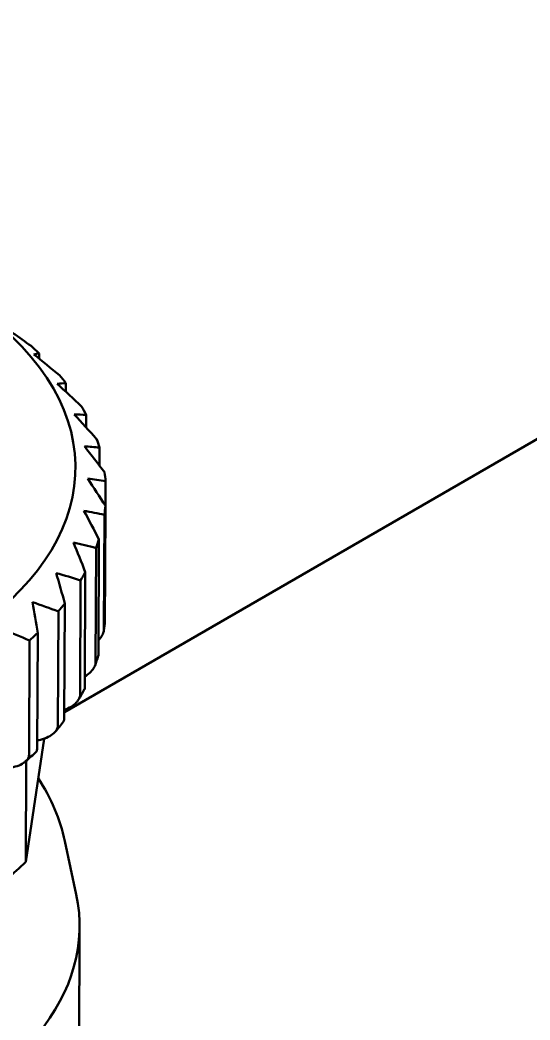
# Model space of a CAD drawing. Header units: millimetres. Extents: x 0 to 420, y 0 to 297.
# Drawn here: x 301.337 to 302.526, y 159.228 to 161.559 of the extents above; entities that cross this region are included whole.
import ezdxf

# ---------------------------------------------------------------- set-up
doc = ezdxf.new("R2010")
doc.units = ezdxf.units.MM
doc.header["$LTSCALE"] = 0.75
doc.layers.add('Visible', color=7, linetype='Continuous', lineweight=50)

msp = doc.modelspace()

# ---------------------------------------------------------------- linework, layer by layer
at = {"layer": 'Visible', "extrusion": (0, 0.816497, 0.57735)}
for p, q in [((304.2341, 161.5586), (301.4401, 159.9454)), ((301.3814, 160.7691), (301.3815, 160.7814)), ((301.4439, 160.6919), (301.4439, 160.7118)), ((301.4909, 160.6089), (301.491, 160.6382)), ((301.5217, 160.5202), (301.5219, 160.5618)), ((301.535, 160.2167), (301.5362, 160.4837)), ((301.5358, 160.4258), (301.5347, 160.1588)), ((301.5324, 160.1384), (301.5335, 160.4053)), ((301.5208, 160.3479), (301.5196, 160.0809)), ((301.5129, 160.0608), (301.5141, 160.3278)), ((301.4769, 159.9854), (301.478, 160.2523)), ((301.489, 160.2718), (301.4879, 160.0048)), ((301.4249, 159.9132), (301.4261, 160.1802)), ((301.4412, 160.1986), (301.44, 159.9317)), ((301.3578, 159.8454), (301.359, 160.1124)), ((301.3779, 160.1296), (301.3768, 159.8626)), ((301.3929, 159.8834), (301.35, 159.5962)), ((301.3768, 159.8793), (301.3848, 159.8811)), ((301.35, 159.5962), (301.351, 159.8316)), ((301.4412, 159.6446), (301.4678, 159.5203)), ((301.4757, 159.4455), (301.4739, 159.0392))]:
    msp.add_line(p, q, dxfattribs=at)
at = {"layer": 'Visible', "extrusion": (2e-16, -1e-16, -1)}
for centre, radius, start, end in [((-301.149, 160.1902), 0.3871, 184.8638, 188.0918), ((-301.0565, 160.2254), 0.4865, 207.9019, 211.0188)]:
    msp.add_arc(centre, radius, start, end, dxfattribs=at)
at = {"layer": 'Visible', "extrusion": (2e-16, -2e-16, -1)}
for centre, radius, start, end in [((-301.1169, 160.1979), 0.4201, 196.8469, 200.0442), ((-300.879, 160.3735), 0.7186, 226.3411, 229.1449)]:
    msp.add_arc(centre, radius, start, end, dxfattribs=at)
at = {"layer": 'Visible', "extrusion": (1e-16, 0, -1)}
msp.add_arc((-300.9744, 160.2823), 0.5866, 217.742, 220.7221, dxfattribs=at)
at = {"layer": 'Visible', "extrusion": (4e-16, 1e-16, -1)}
msp.add_ellipse((300.466, 160.5178), major_axis=(-1, 0.0043), ratio=0.58284, start_param=2.589255, end_param=6.855014, dxfattribs=at)
at = {"layer": 'Visible', "extrusion": (3e-16, 3e-16, -1)}
for start_param, end_param in [(2.56033, 2.593186), (3.691303, 3.724159)]:
    msp.add_ellipse((300.4657, 160.4598), major_axis=(-1.0714, 0.0046), ratio=0.58284, start_param=start_param, end_param=end_param, dxfattribs=at)
at = {"layer": 'Visible', "extrusion": (4e-16, -1e-16, -1)}
for start_param, end_param in [(2.685994, 2.718849), (2.811657, 2.844513), (2.937321, 2.970177), (3.062985, 3.095841), (3.188648, 3.221504), (3.314312, 3.347168), (3.439976, 3.472832), (3.56564, 3.598495)]:
    msp.add_ellipse((300.4657, 160.4598), major_axis=(-1.0714, 0.0046), ratio=0.58284, start_param=start_param, end_param=end_param, dxfattribs=at)
at = {"layer": 'Visible'}
msp.add_ellipse((300.4633, 159.9026), major_axis=(-1.0286, 0.0044), ratio=0.58284, start_param=2.454579, end_param=2.612553, dxfattribs=at)
at = {"layer": 'Visible', "extrusion": (2e-16, 0, -1)}
msp.add_ellipse((300.4614, 159.4499), major_axis=(-1.0143, 0.0044), ratio=0.58284, start_param=3.01478, end_param=6.409998, dxfattribs=at)
at = {"layer": 'Visible'}
for points in [[(301.3203, 160.8289), (301.3345, 160.819), (301.3486, 160.8089), (301.3627, 160.7988)], [(301.3815, 160.7814), (301.3773, 160.781), (301.3731, 160.7803), (301.3688, 160.7792)], [(301.3688, 160.7792), (301.3891, 160.7631), (301.4091, 160.7468), (301.4291, 160.7304)], [(301.4439, 160.7118), (301.4372, 160.7118), (301.4303, 160.7115), (301.4234, 160.7108)], [(301.4234, 160.7108), (301.4425, 160.6933), (301.4615, 160.6756), (301.4802, 160.6577)], [(301.491, 160.6382), (301.4817, 160.6388), (301.4724, 160.6391), (301.463, 160.639)], [(301.5219, 160.5618), (301.5103, 160.5631), (301.4986, 160.5642), (301.4868, 160.565)], [(301.5362, 160.4837), (301.5224, 160.486), (301.5085, 160.4881), (301.4945, 160.4898)], [(301.5335, 160.4053), (301.5178, 160.4087), (301.5019, 160.4119), (301.4859, 160.4147)], [(301.5141, 160.3278), (301.4966, 160.3324), (301.479, 160.3368), (301.4613, 160.3409)], [(301.478, 160.2523), (301.4592, 160.2583), (301.4402, 160.264), (301.421, 160.2694)], [(301.4261, 160.1802), (301.4061, 160.1875), (301.386, 160.1947), (301.3657, 160.2016)], [(301.359, 160.1124), (301.3382, 160.1213), (301.3172, 160.1299), (301.2961, 160.1384)]]:
    msp.add_open_spline(points, degree=3, dxfattribs=at)
at = {"layer": 'Visible', "extrusion": (3.73002e-10, 3.45667e-10, -1)}
msp.add_open_spline([(301.463, 160.639), (301.4806, 160.6202), (301.4981, 160.6011), (301.5154, 160.5819)], degree=3, dxfattribs=at)
at = {"layer": 'Visible', "extrusion": (1.35126e-10, 1.04085e-10, -1)}
msp.add_open_spline([(301.4868, 160.565), (301.5027, 160.5449), (301.5184, 160.5246), (301.5341, 160.5042)], degree=3, dxfattribs=at)
at = {"layer": 'Visible', "extrusion": (-1.62884e-10, -1.03596e-10, -1)}
msp.add_open_spline([(301.4945, 160.4898), (301.5084, 160.4686), (301.5222, 160.4473), (301.5358, 160.4258)], degree=3, dxfattribs=at)
at = {"layer": 'Visible', "extrusion": (-5.71749e-10, -2.98582e-10, -1)}
msp.add_open_spline([(301.4859, 160.4147), (301.4976, 160.3926), (301.5092, 160.3703), (301.5208, 160.3479)], degree=3, dxfattribs=at)
at = {"layer": 'Visible', "extrusion": (1.46357e-10, 6.07569e-11, -1)}
msp.add_open_spline([(301.4613, 160.3409), (301.4706, 160.318), (301.4799, 160.2949), (301.489, 160.2718)], degree=3, dxfattribs=at)
at = {"layer": 'Visible', "extrusion": (2.0894e-09, 5.90129e-10, -1)}
msp.add_open_spline([(301.421, 160.2694), (301.4278, 160.246), (301.4345, 160.2224), (301.4412, 160.1986)], degree=3, dxfattribs=at)
at = {"layer": 'Visible', "extrusion": (6.13556e-09, -4.09125e-10, -1)}
msp.add_open_spline([(301.5349, 160.2151), (301.535, 160.2157), (301.535, 160.2162), (301.535, 160.2167)], degree=3, dxfattribs=at)
at = {"layer": 'Visible', "extrusion": (4.24956e-10, 7.50843e-11, -1)}
msp.add_open_spline([(301.3657, 160.2016), (301.3698, 160.1777), (301.3739, 160.1537), (301.3779, 160.1296)], degree=3, dxfattribs=at)
at = {"layer": 'Visible', "extrusion": (5.83761e-09, -3.71465e-10, -1)}
msp.add_open_spline([(301.5347, 160.1588), (301.5347, 160.1583), (301.5347, 160.1578), (301.5346, 160.1573)], degree=3, dxfattribs=at)
at = {"layer": 'Visible', "extrusion": (6.2787e-12, -9.8847e-12, -1)}
msp.add_open_spline([(301.5197, 160.1131), (301.5216, 160.1151), (301.5234, 160.1172), (301.5271, 160.1224), (301.5293, 160.1263), (301.5317, 160.1326), (301.5324, 160.1358), (301.5324, 160.1384)], degree=3, knots=[0.13149928, 0.13149928, 0.13149928, 0.13149928, 0.13689006, 0.13689006, 0.14488235, 0.14488235, 0.15136692, 0.15136692, 0.15136692, 0.15136692], dxfattribs=at)
at = {"layer": 'Visible', "extrusion": (3.15893e-10, -3.44088e-11, -1)}
msp.add_open_spline([(301.5196, 160.0809), (301.5196, 160.0792), (301.5193, 160.0775), (301.5189, 160.0761)], degree=3, dxfattribs=at)
at = {"layer": 'Visible', "extrusion": (2.6245e-12, -4.6448e-12, -1)}
msp.add_open_spline([(301.488, 160.0284), (301.4899, 160.0295), (301.4917, 160.0307), (301.4971, 160.0347), (301.5014, 160.0386), (301.507, 160.0452), (301.5095, 160.049), (301.5121, 160.0551), (301.5129, 160.0583), (301.5129, 160.0608)], degree=3, knots=[0.12210825, 0.12210825, 0.12210825, 0.12210825, 0.12665732, 0.12665732, 0.13689918, 0.13689918, 0.14489147, 0.14489147, 0.15137604, 0.15137604, 0.15137604, 0.15137604], dxfattribs=at)
at = {"layer": 'Visible', "extrusion": (4.84742e-10, -9.40268e-11, -1)}
msp.add_open_spline([(301.4879, 160.0048), (301.4879, 160.0023), (301.4874, 159.9999), (301.4867, 159.9982), (301.4866, 159.9979), (301.4865, 159.9977)], degree=3, knots=[0, 0, 0, 0, 0.006484574, 0.006484574, 0.00754956, 0.00754956, 0.00754956, 0.00754956], dxfattribs=at)
at = {"layer": 'Visible', "extrusion": (-5.5031e-12, 5.8568e-12, -1)}
msp.add_open_spline([(301.4401, 159.9508), (301.4452, 159.9525), (301.451, 159.9551), (301.4599, 159.9605), (301.4645, 159.964), (301.4705, 159.9702), (301.4732, 159.9738), (301.476, 159.9797), (301.4769, 159.9828), (301.4769, 159.9854)], degree=3, knots=[0.1147713, 0.1147713, 0.1147713, 0.1147713, 0.1266482, 0.1266482, 0.13689006, 0.13689006, 0.14488235, 0.14488235, 0.15136692, 0.15136692, 0.15136692, 0.15136692], dxfattribs=at)
at = {"layer": 'Visible', "extrusion": (-8.49091e-11, 1.13086e-11, -1)}
msp.add_open_spline([(301.44, 159.9317), (301.44, 159.9291), (301.4397, 159.9268), (301.439, 159.9245), (301.4386, 159.9238), (301.4382, 159.9233)], degree=3, knots=[0, 0, 0, 0, 0.00648457, 0.00648457, 0.01025419, 0.01025419, 0.01025419, 0.01025419], dxfattribs=at)
at = {"layer": 'Visible', "extrusion": (-4.0544e-12, 8.175e-12, -1)}
msp.add_open_spline([(301.3848, 159.8811), (301.3905, 159.8824), (301.3972, 159.8847), (301.4069, 159.8896), (301.4118, 159.8928), (301.4182, 159.8985), (301.421, 159.9019), (301.424, 159.9075), (301.4249, 159.9107), (301.4249, 159.9132)], degree=3, knots=[0.11394004, 0.11394004, 0.11394004, 0.11394004, 0.12665732, 0.12665732, 0.13689918, 0.13689918, 0.14489147, 0.14489147, 0.15137604, 0.15137604, 0.15137604, 0.15137604], dxfattribs=at)
at = {"layer": 'Visible', "extrusion": (4.30517e-11, -7.6148e-12, -1)}
msp.add_open_spline([(301.3768, 159.8626), (301.3767, 159.8601), (301.3765, 159.8577), (301.376, 159.855), (301.3756, 159.8541), (301.3752, 159.8536)], degree=3, knots=[0, 0, 0, 0, 0.00648457, 0.00648457, 0.01257368, 0.01257368, 0.01257368, 0.01257368], dxfattribs=at)
at = {"layer": 'Visible', "extrusion": (-1.3448e-12, -1.9808e-12, -1)}
msp.add_open_spline([(301.3161, 159.8163), (301.322, 159.8171), (301.3289, 159.819), (301.339, 159.8231), (301.3442, 159.826), (301.3508, 159.8312), (301.3538, 159.8344), (301.3569, 159.8398), (301.3578, 159.8429), (301.3578, 159.8454)], degree=3, knots=[0.11393092, 0.11393092, 0.11393092, 0.11393092, 0.1266482, 0.1266482, 0.13689006, 0.13689006, 0.14488235, 0.14488235, 0.15136692, 0.15136692, 0.15136692, 0.15136692], dxfattribs=at)
at = {"layer": 'Visible', "extrusion": (7.4254e-12, 1.5907e-12, -1)}
msp.add_open_spline([(301.3792, 159.7913), (301.409, 159.7452), (301.4303, 159.6957), (301.4412, 159.6446)], degree=3, dxfattribs=at)

doc.saveas('drawing.dxf')
